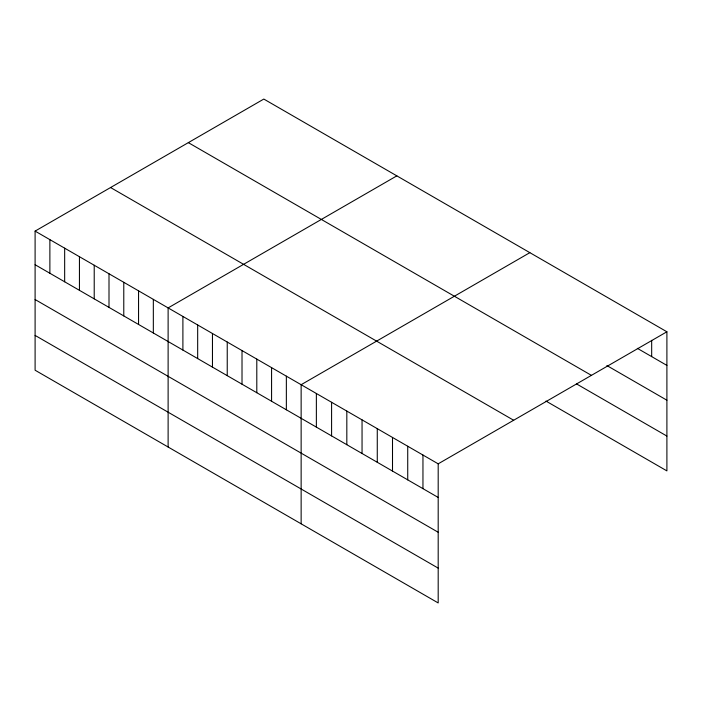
<?xml version="1.0" encoding="UTF-8"?>
<svg xmlns="http://www.w3.org/2000/svg" width="702" height="702" viewBox="0 0 702 702"><rect width="100%" height="100%" fill="white"/><g stroke="black" fill="none" stroke-linecap="round" stroke-linejoin="round"><path stroke-width="1.05" d="M35.1 231.107L438.188 463.829L438.188 602.939L35.1 370.217L35.1 231.107L263.812 99.061L666.9 331.783L666.9 470.893L545.972 401.07M396.832 175.86L168.12 307.906L168.12 447.016M529.852 252.659L301.14 384.705L301.14 523.815M438.188 463.829L666.9 331.783M637.337 348.332L666.9 365.4M606.888 365.558L666.9 400.21M188.338 142.638L591.426 375.359M576.43 383.845L666.9 436.074M110.574 187.539L513.662 420.252M35.1 264.724L438.188 497.446M35.1 299.535L438.188 532.256M35.1 335.407L438.188 568.12M651.675 340.338L651.675 356.607M422.955 455.036L422.955 488.653M407.73 446.244L407.73 479.861M392.506 437.451L392.506 471.068M377.272 428.668L377.272 462.276M362.048 419.875L362.048 453.483M346.823 411.082L346.823 444.691M331.59 402.29L331.59 435.898M316.365 393.497L316.365 427.106M286.355 376.175L286.355 409.784M271.577 367.637L271.577 401.254M256.8 359.108L256.8 392.716M242.014 350.57L242.014 384.187M227.237 342.041L227.237 375.649M212.46 333.511L212.46 367.12M197.674 324.973L197.674 358.59M182.897 316.444L182.897 350.052M153.334 299.377L153.334 332.985M138.557 290.839L138.557 324.456M123.78 282.309L123.78 315.918M109.003 273.78L109.003 307.388M94.217 265.242L94.217 298.859M79.44 256.713L79.44 290.321M64.663 248.175L64.663 281.792M49.877 239.645L49.877 273.253"/></g></svg>
